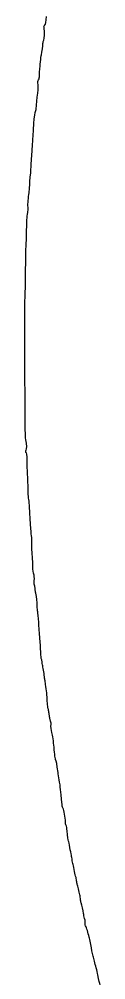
# Model space of a CAD drawing. Extents: x 30 to 1654, y 24 to 1228.
# Drawn here: x 30.1 to 59.7, y 404.5 to 781.6 of the extents above; entities that cross this region are included whole.
import ezdxf

# ---------------------------------------------------------------- set-up
doc = ezdxf.new("R2010")
doc.units = 0
doc.layers.add('Image', color=7, linetype='CONTINUOUS')

msp = doc.modelspace()

# ---------------------------------------------------------------- linework, layer by layer
at = {"layer": 'Image', "color": 7}
for points in [[(37.904837, 779.18485), (38.390826, 779.67084), (38.587757, 780.67729), (38.594556, 782.70978)], [(37.555391, 773.39157), (37.90812, 773.9299), (38.035244, 776.58589), (37.77226, 777.92261)], [(37.77226, 777.92261), (37.60149, 778.79062), (37.612156, 778.89217), (37.904837, 779.18485)], [(37.276894, 772.12565), (37.278794, 772.65157), (37.384121, 773.13018), (37.555391, 773.39157)], [(36.651067, 767.60002), (36.920559, 768.68055), (37.273613, 771.23363), (37.276894, 772.12565)], [(36.315115, 764.88002), (36.412095, 766.02402), (36.563276, 767.24802), (36.651067, 767.60002)], [(35.991539, 761.68002), (36.072519, 762.29602), (36.218133, 763.73602), (36.315115, 764.88002)], [(35.55742, 757.8675), (35.84474, 758.35447), (35.908858, 758.68232), (35.880137, 759.51762)], [(35.880137, 759.51762), (35.860427, 760.09094), (35.910557, 761.06402), (35.991539, 761.68002)], [(35.037208, 751.04002), (35.438836, 753.3621), (35.515598, 754.51365), (35.359169, 755.8699)], [(35.359169, 755.8699), (35.208448, 757.17666), (35.220305, 757.29613), (35.55742, 757.8675)], [(34.78141, 748.24002), (34.83839, 749.29602), (34.953496, 750.55602), (35.037208, 751.04002)], [(34.448372, 745.76002), (34.574567, 746.06802), (34.724434, 747.18402), (34.78141, 748.24002)], [(33.742585, 740.72002), (33.9122, 743.3238), (34.1521, 745.03692), (34.448372, 745.76002)], [(33.51832, 737.44002), (33.56714, 738.10002), (33.668062, 739.57602), (33.742585, 740.72002)], [(33.040678, 730.08002), (33.127158, 731.69217), (33.370491, 735.44165), (33.51832, 737.44002)], [(32.87621, 727.68002), (32.92182, 728.16402), (32.995831, 729.24402), (33.040678, 730.08002)], [(32.633441, 723.76075), (32.721351, 725.43235), (32.8306, 727.19602), (32.87621, 727.68002)], [(32.311327, 719.7057), (32.400577, 720.26438), (32.545528, 722.08915), (32.633441, 723.76075)], [(32.074612, 716.50497), (32.115552, 717.70669), (32.222078, 719.14702), (32.311327, 719.7057)], [(31.411333, 707.84002), (31.328333, 709.1692), (31.520697, 711.68024), (31.840331, 713.44002)], [(31.840331, 713.44002), (31.928241, 713.92402), (32.033668, 715.30325), (32.074612, 716.50497)], [(30.868592, 698.96002), (30.887922, 702.16229), (31.011863, 703.90843), (31.345563, 705.68002)], [(31.345563, 705.68002), (31.428443, 706.12002), (31.458038, 707.09202), (31.411333, 707.84002)], [(30.690147, 693.76002), (30.777137, 694.77202), (30.857435, 697.11202), (30.868592, 698.96002)], [(30.481507, 683.76002), (30.509267, 688.24802), (30.603159, 692.74802), (30.690147, 693.76002)], [(30.268653, 673.04002), (30.357963, 674.44802), (30.453743, 679.27202), (30.481507, 683.76002)], [(30.302863, 624.22417), (30.134816, 642.8312), (30.115342, 670.62283), (30.268653, 673.04002)], [(30.625464, 615.93858), (30.41125, 616.56953), (30.360139, 617.88224), (30.302863, 624.22417)], [(30.720004, 612.48002), (30.982675, 612.48002), (30.911134, 615.09715), (30.625464, 615.93858)], [(30.560004, 611.91058), (30.560004, 612.22378), (30.632004, 612.48002), (30.720004, 612.48002)], [(30.701813, 611.42878), (30.623823, 611.38058), (30.560004, 611.59739), (30.560004, 611.91058)], [(31.040988, 607.84003), (31.035588, 610.82002), (30.962818, 611.59009), (30.701813, 611.42878)], [(31.203161, 603.79552), (31.116911, 604.392), (31.043933, 606.21203), (31.040988, 607.84003)], [(31.416102, 598.33889), (31.385232, 600.74355), (31.289411, 603.19904), (31.203161, 603.79552)], [(31.597599, 593.76392), (31.528639, 593.87549), (31.446969, 595.93423), (31.416102, 598.33889)], [(31.858284, 591.70054), (31.783864, 592.72382), (31.666556, 593.65234), (31.597599, 593.76392)], [(32.413949, 583.36003), (32.325219, 584.9099), (32.031327, 589.32117), (31.858284, 591.70054)], [(32.785012, 578.78584), (32.632694, 579.86736), (32.568852, 580.65435), (32.413949, 583.36003)], [(32.948267, 574.60115), (32.946367, 576.27892), (32.872867, 578.16203), (32.785012, 578.78584)], [(33.118505, 570.80672), (33.026805, 571.21588), (32.950203, 572.92337), (32.948267, 574.60115)], [(33.256178, 567.79141), (33.272158, 569.04066), (33.210198, 570.39755), (33.118505, 570.80672)], [(33.594724, 564.10769), (33.284646, 565.29905), (33.231677, 565.87541), (33.256178, 567.79141)], [(33.881493, 561.15017), (33.948253, 562.42652), (33.898363, 562.94106), (33.594724, 564.10769)], [(34.020337, 558.9824), (33.86612, 559.41949), (33.824751, 560.06539), (33.881493, 561.15017)], [(34.243915, 557.69991), (34.241715, 558.06285), (34.141154, 558.63997), (34.020337, 558.9824)], [(34.414093, 556.32003), (34.322643, 556.71603), (34.246066, 557.33697), (34.243915, 557.69991)], [(35.037056, 551.31088), (35.034356, 552.90191), (34.83701, 554.48863), (34.414093, 556.32003)], [(35.202289, 548.91088), (35.113029, 549.27985), (35.038677, 550.35985), (35.037056, 551.31088)], [(35.601022, 544.88003), (35.470976, 546.72803), (35.291546, 548.54191), (35.202289, 548.91088)], [(36.088162, 538.56003), (35.950282, 540.18803), (35.731069, 543.03203), (35.601022, 544.88003)], [(36.39791, 533.20003), (36.36543, 534.52003), (36.226043, 536.93203), (36.088162, 538.56003)], [(36.707499, 530.32003), (36.522229, 530.67499), (36.441583, 531.42521), (36.39791, 533.20003)], [(36.961082, 529.04003), (36.959382, 529.48003), (36.845293, 530.05603), (36.707499, 530.32003)], [(37.279191, 527.23502), (37.105909, 527.78777), (36.96276, 528.60003), (36.961082, 529.04003)], [(37.691367, 524.67502), (37.637957, 525.53026), (37.452473, 526.68226), (37.279191, 527.23502)], [(37.960687, 522.56003), (37.865977, 522.86803), (37.744782, 523.81977), (37.691367, 524.67502)], [(38.250842, 520.96003), (38.185962, 521.53203), (38.055398, 522.25203), (37.960687, 522.56003)], [(38.625551, 517.92003), (38.484336, 519.02003), (38.315716, 520.38803), (38.250842, 520.96003)], [(38.870245, 515.20003), (38.876845, 515.59603), (38.766767, 516.82003), (38.625551, 517.92003)], [(39.337353, 510.84234), (39.145892, 511.32681), (38.851386, 514.07428), (38.870245, 515.20003)], [(39.60708, 509.40234), (39.55387, 509.95361), (39.432489, 510.60161), (39.337353, 510.84234)], [(39.837347, 507.92003), (39.763917, 508.18403), (39.660294, 508.85107), (39.60708, 509.40234)], [(40.065642, 506.65617), (40.013512, 507.08729), (39.910779, 507.65603), (39.837347, 507.92003)], [(40.340876, 505.65488), (40.241626, 505.77447), (40.117771, 506.22505), (40.065642, 506.65617)], [(40.436566, 504.68545), (40.487106, 505.1338), (40.448466, 505.52524), (40.340876, 505.65488)], [(40.804999, 501.52003), (40.526673, 502.44377), (40.352533, 503.9399), (40.436566, 504.68545)], [(41.608164, 495.84003), (41.471629, 497.74922), (41.056422, 500.68558), (40.804999, 501.52003)], [(42.3136, 490.66474), (42.074219, 491.03822), (41.816183, 492.93125), (41.608164, 495.84003)], [(43.203433, 485.84003), (42.717002, 489.23162), (42.508879, 490.36007), (42.3136, 490.66474)], [(43.670055, 482.99242), (43.48914, 484.03061), (43.27916, 485.31203), (43.203433, 485.84003)], [(44.174666, 479.15242), (44.078046, 480.22624), (43.85097, 481.95424), (43.670055, 482.99242)], [(45.172078, 471.78019), (44.810886, 472.33144), (44.743786, 472.8274), (44.174666, 479.15242)], [(46.079544, 466.59208), (46.078893, 468.02184), (45.512345, 471.26088), (45.172078, 471.78019)], [(46.35293, 465.07209), (46.178975, 465.39845), (46.079836, 465.94965), (46.079544, 466.59208)], [(46.74617, 462.96003), (46.67147, 463.95341), (46.522381, 464.75417), (46.35293, 465.07209)], [(47.300594, 458.96003), (47.105196, 459.33024), (46.917032, 460.68779), (46.74617, 462.96003)], [(47.825166, 456.48003), (47.629544, 457.66803), (47.393487, 458.78403), (47.300594, 458.96003)], [(48.414834, 453.36003), (48.286138, 453.88803), (48.020787, 455.29203), (47.825166, 456.48003)], [(48.727748, 451.57044), (48.684338, 452.02671), (48.54353, 452.83203), (48.414834, 453.36003)], [(49.123718, 449.7484), (48.949341, 450.29425), (48.771155, 451.11416), (48.727748, 451.57044)], [(49.691753, 447.06564), (49.553711, 447.99531), (49.298095, 449.20255), (49.123718, 449.7484)], [(50.152759, 444.87269), (50.037248, 445.14914), (49.829796, 446.13597), (49.691753, 447.06564)], [(50.470984, 443.34504), (50.411474, 443.90879), (50.268269, 444.59623), (50.152759, 444.87269)], [(50.729979, 441.92003), (50.647049, 442.14003), (50.530497, 442.78128), (50.470984, 443.34504)], [(51.18646, 440.16003), (51.018329, 440.90803), (50.812912, 441.70003), (50.729979, 441.92003)], [(51.740378, 437.84003), (51.603854, 438.36803), (51.35459, 439.41203), (51.18646, 440.16003)], [(52.001326, 436.08003), (51.994326, 436.52003), (51.876902, 437.31203), (51.740378, 437.84003)], [(52.248956, 434.64003), (52.119756, 434.99203), (52.008323, 435.64003), (52.001326, 436.08003)], [(53.193057, 430.48003), (53.043904, 431.60617), (52.527772, 433.8804), (52.248956, 434.64003)], [(53.62426, 428.49726), (53.445375, 429.14778), (53.251334, 430.04003), (53.193057, 430.48003)], [(53.854559, 426.65726), (53.916849, 427.08843), (53.837639, 427.72129), (53.62426, 428.49726)], [(54.152928, 425.31581), (53.841196, 425.85811), (53.779307, 426.13636), (53.854559, 426.65726)], [(54.891382, 423.15581), (54.701555, 423.96749), (54.369251, 424.93949), (54.152928, 425.31581)], [(55.471334, 420.80003), (55.342187, 421.28403), (55.081209, 422.34413), (54.891382, 423.15581)], [(56.004635, 418.32003), (55.840467, 419.20003), (55.600482, 420.31603), (55.471334, 420.80003)], [(57.017942, 413.76003), (56.654451, 415.11425), (56.331908, 416.56573), (56.004635, 418.32003)], [(57.503987, 411.76003), (57.366575, 412.37603), (57.147855, 413.27603), (57.017942, 413.76003)], [(58.166209, 409.12726), (57.939399, 409.95928), (57.641399, 411.14403), (57.503987, 411.76003)], [(58.80872, 406.40726), (58.682149, 407.07123), (58.393019, 408.29523), (58.166209, 409.12726)], [(59.746977, 402.57363), (59.527771, 402.99754), (59.215416, 404.27379), (58.80872, 406.40726)]]:
    msp.add_open_spline(points, degree=3, dxfattribs=at)

doc.saveas('drawing.dxf')
